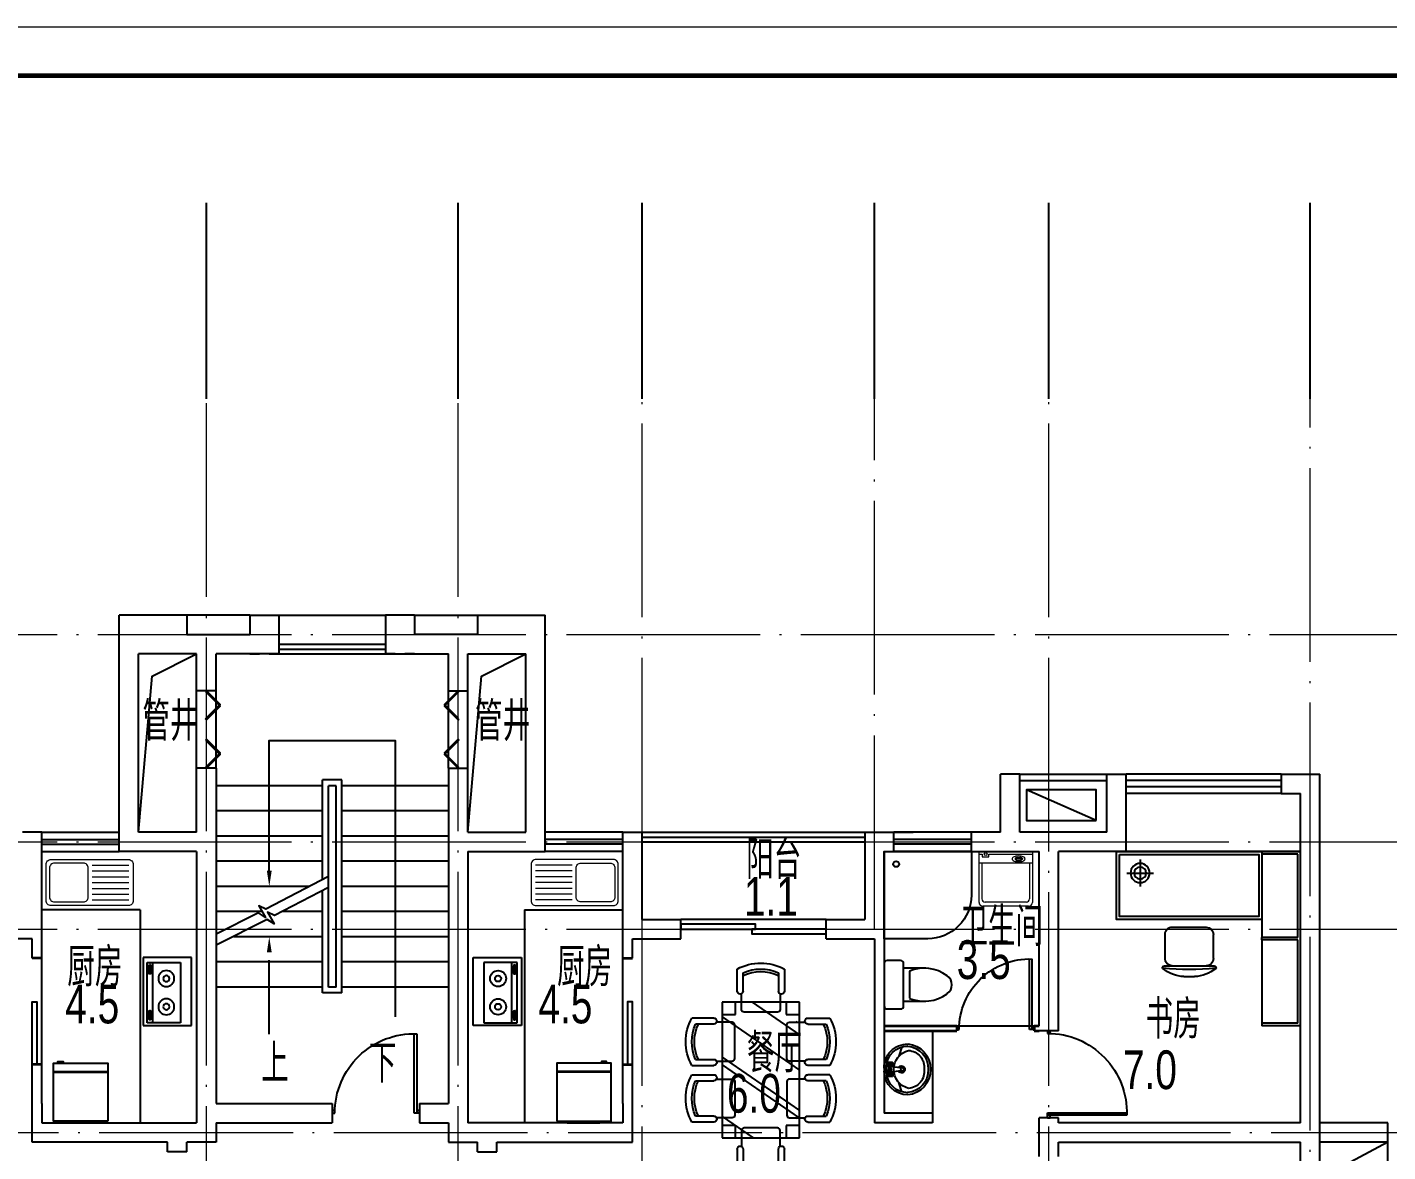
# Model space of a CAD drawing. Extents: x 1332633 to 1595679, y 264824 to 640777.
# Drawn here: x 1354982 to 1369032, y 498985 to 510596 of the extents above; entities that cross this region are included whole.
import ezdxf
from ezdxf.enums import TextEntityAlignment as Align

# ---------------------------------------------------------------- set-up
doc = ezdxf.new("R2010")
doc.units = 0
doc.header["$LTSCALE"] = 1000
doc.header["$MEASUREMENT"] = 0
doc.linetypes.add('DOTE', pattern=[2.42, 2, -0.2, 0.02, -0.2])
doc.layers.get('0').update_dxf_attribs({"linetype": 'CONTINUOUS'})
for name, color, linetype, lineweight in [('_公共_图框', 4, 'CONTINUOUS', 5), ('DOTE', 1, 'DOTE', 13), ('JJ', 8, 'CONTINUOUS', 0), ('WALL', 2, 'CONTINUOUS', 35)]:
    doc.layers.add(name, color=color, linetype=linetype, lineweight=lineweight)
for name, color, linetype in [('A-Balcony(建筑阳台)', 32, 'CONTINUOUS'), ('A-BALCONY_建筑阳台_', 6, 'CONTINUOUS'), ('A-Fur1(建筑厨卫洁具)', 136, 'CONTINUOUS'), ('A-Fur2(建筑家具)', 33, 'CONTINUOUS'), ('A-FUR2_建筑家具_', 33, 'CONTINUOUS'), ('A-FUR2_建筑家具_-RefEdit0', 33, 'CONTINUOUS'), ('A-Ground(室外构件)', 31, 'CONTINUOUS'), ('A-Hz1(房间名称)', 4, 'CONTINUOUS'), ('A-Hz1汉字注明（平、立面、房间名称等）', 7, 'CONTINUOUS'), ('A-Hz3(房间面积)', 2, 'CONTINUOUS'), ('A-STAIR_建筑楼梯_踏步_电梯等_', 25, 'CONTINUOUS'), ('A-Wall(建筑墙)', 255, 'CONTINUOUS'), ('A-WALL_建筑墙_', 255, 'CONTINUOUS'), ('A-WINDOW(建筑门窗)', 4, 'CONTINUOUS'), ('A-WINDOW_建筑门窗_', 4, 'CONTINUOUS'), ('AXIS', 3, 'CONTINUOUS'), ('管井', 5, 'CONTINUOUS')]:
    doc.layers.add(name, color=color, linetype=linetype)
doc.styles.add('DIM', font='txt')
doc.styles.get("Standard").update_dxf_attribs({"font": 'GBENOR', "bigfont": 'GBCBIG'})
doc.styles.add('sunyat', font='3yromanc.shx', dxfattribs={"width": 0.75, "bigfont": '3yhztxt.shx'})
doc.styles.add('SUNYAT1', font='3yromans.shx', dxfattribs={"width": 0.75, "bigfont": '3yhztxt.shx'})
doc.styles.add('图框文字', font='SIMKAI.TTF')

# ---------------------------------------------------------------- blocks, each defined once
blk = doc.blocks.new('DOOR_B01')
for p, q in [((-0.47, 0.895), (-0.47, -0.015)), ((-0.44, -0.015), (-0.44, 0.895)), ((-0.5, 0.015), (-0.47, 0.015)), ((-0.5, -0.015), (-0.5, 0.015)), ((0.47, 0.015), (0.5, 0.015)), ((0.5, 0.015), (0.5, -0.015)), ((-0.5, -0.015), (-0.44, -0.015)), ((0.5, -0.015), (0.47, -0.015))]:
    blk.add_line(p, q)
blk.add_arc((-0.44, -0.015), 0.91, 0, 91.8892)
blk = doc.blocks.new('BX1')
for p, q in [((-356, 663), (344, 663)), ((-356, 653), (344, 653))]:
    blk.add_line(p, q)
for points in [[(344, 21), (-356, 21), (-356, 771), (344, 771)], [(-211, 11), (211, 11), (211, 0), (-211, 0)]]:
    blk.add_lwpolyline(points, close=True)
blk.add_lwpolyline([(-298, 771), (-298, 790), (-232, 790), (-232, 771)])
blk = doc.blocks.new('MQP1')
for p, q in [((0, -350), (0, 350)), ((0, 350), (500, 350)), ((113, 299), (113, -324)), ((456, 299), (113, 299)), ((400, -324), (400, 299)), ((456, -324), (456, 299)), ((500, 350), (500, -350)), ((422, 182), (434, 182)), ((423, 274), (434, 274)), ((432, 257), (432, 193)), ((448, 257), (432, 257)), ((432, 193), (448, 193)), ((448, 193), (448, 257)), ((423, -199), (434, -199)), ((448, -216), (432, -216)), ((432, -216), (432, -280)), ((432, -280), (448, -280)), ((448, -280), (448, -216)), ((500, -350), (0, -350)), ((113, -324), (456, -324)), ((422, -291), (434, -291))]:
    blk.add_line(p, q)
for points in [[(423, 274, 0.259034), (420, 272, 0.076276), (415, 260, 0.036515), (412, 247, 0.026615), (411, 228, 0.026615), (412, 209, 0.036515), (415, 196, 0.076276), (420, 184, 0.259034), (423, 182, 0.078462), (424, 182, 0.056762)], [(434, 274, 0.259034), (430, 272, 0.076276), (425, 260, 0.036515), (423, 247, 0.026615), (422, 228, 0.026615), (423, 209, 0.036515), (425, 196, 0.076276), (430, 184, 0.259034), (434, 182, 0.259034), (437, 184, 0.056762), (441, 193, 0.036515)], [(443, 257, 0.008736), (442, 260, 0.076276), (437, 272, 0.259034), (434, 274, 0.259034)], [(423, -199, 0.259034), (420, -201, 0.076276), (415, -213, 0.036515), (412, -226, 0.026615), (411, -245, 0.026615), (412, -264, 0.036515), (415, -277, 0.076276), (420, -289, 0.259034), (423, -291, 0.078462), (424, -291, 0.056762)], [(434, -199, 0.259034), (430, -201, 0.076276), (425, -213, 0.036515), (423, -226, 0.026615), (422, -245, 0.026615), (423, -264, 0.036515), (425, -277, 0.076276), (430, -289, 0.259034), (434, -291, 0.259034), (437, -289, 0.056762), (441, -280, 0.036515)], [(443, -216, 0.008736), (442, -213, 0.076276), (437, -201, 0.259034), (434, -199, 0.259034)]]:
    blk.add_lwpolyline(points, format="xyb")
for centre, radius in [((259, 134), 82.5), ((259, 134), 31.6), ((259, -158), 82.5), ((259, -158), 31.6)]:
    blk.add_circle(centre, radius)
blk = doc.blocks.new('SINK-3')
for p, q in [((475, 180), (855, 180)), ((475, 120), (855, 120)), ((475, 60), (855, 60)), ((475, 0), (855, 0)), ((475, -60), (855, -60)), ((475, -120), (855, -120)), ((475, -180), (855, -180))]:
    blk.add_line(p, q)
for points in [[(0, -187.5), (0, 187.5, -0.4142136), (50, 237.5), (850, 237.5, -0.4142136), (900, 187.5), (900, -187.5, -0.4142136), (850, -237.5), (50, -237.5, -0.4142136)], [(35, 150), (35, -150, 0.4142136), (85, -200), (385, -200, 0.4142136), (435, -150), (435, 150, 0.4142136), (385, 200), (85, 200, 0.4142136)]]:
    blk.add_lwpolyline(points, format="xyb", close=True)
blk = doc.blocks.new('A$C7D9E0D54')
at = {"layer": 'JJ', "xscale": -1, "rotation": 179.9999999999996}
blk.add_blockref('SINK-3', (0, 237, 200), dxfattribs=at)
blk = doc.blocks.new('DOOR_C14')
for points in [[(-0.489, -0.011), (-0.313, 0.166), (-0.323, 0.177), (-0.5, 0)], [(-0.136, -0.011), (-0.313, 0.166), (-0.302, 0.177), (-0.125, 0)], [(0.136, -0.011), (0.313, 0.166), (0.302, 0.177), (0.125, 0)], [(0.489, -0.011), (0.313, 0.166), (0.323, 0.177), (0.5, 0)]]:
    blk.add_lwpolyline(points, close=True)
blk = doc.blocks.new('A$C3174277A')
at = {"layer": 'A-FUR2_建筑家具_'}
for p, q in [((0, 0), (0, 1800)), ((400, 1800), (0, 1800)), ((27, 913), (27, 1773)), ((27, 1773), (400, 1773)), ((400, 1800), (400, 1773)), ((400, 1773), (400, 913)), ((27, 913), (400, 913)), ((27, 887), (400, 887)), ((27, 27), (27, 887)), ((400, 887), (400, 913)), ((400, 887), (400, 0)), ((0, 0), (400, 0)), ((27, 27), (400, 27))]:
    blk.add_line(p, q, dxfattribs=at)
blk = doc.blocks.new('A$C1AB821B2')
at = {"layer": 'A-FUR2_建筑家具_-RefEdit0'}
for p, q in [((139, 0), (139, 277)), ((0, 139), (277, 139))]:
    blk.add_line(p, q, dxfattribs=at)
for radius in [99.1, 62.3]:
    blk.add_circle((139, 139), radius, dxfattribs=at)
blk = doc.blocks.new('A$C075449E3')
at = {"layer": 'A-FUR2_建筑家具_'}
for p, q in [((111, 494), (111, 1006)), ((186, 1000), (436, 1000)), ((511, 575), (511, 925)), ((0, 695), (0, 805)), ((186, 500), (436, 500))]:
    blk.add_line(p, q, dxfattribs=at)
for points in [[(1291, 0), (1291, 1500), (591, 1500), (591, 0)], [(1261, 30), (1261, 1470), (621, 1470), (621, 30)]]:
    blk.add_lwpolyline(points, close=True, dxfattribs=at)
for centre, radius, start, end in [((351, 794), 351, 139.2735, 178.2349), ((3088, 750), 3015, 174.8023, 185.1977), ((93, 1016), 11.1, 67.33, 139.2735), ((89, 1006), 22.2, 0, 67.33), ((186, 925), 75, 90, 180), ((436, 925), 75, 0, 90), ((351, 706), 351, 181.7651, 220.7265), ((186, 575), 75, 180, 270), ((436, 575), 75, 270, 0), ((93, 484), 11.1, 220.7265, 292.67), ((89, 494), 22.2, 292.67, 0)]:
    blk.add_arc(centre, radius, start, end, dxfattribs=at)
at = {"layer": 'A-FUR2_建筑家具_', "ltscale": 1000000.0, "rotation": 90}
blk.add_blockref('A$C1AB821B2', (1208, 104), dxfattribs=at)
blk = doc.blocks.new('六人餐桌')
at = {"layer": 'A-Fur2(建筑家具)'}
for p, q in [((0, 800), (1400, 800)), ((0, 661), (0, 800)), ((0, 800), (127, 800)), ((0, 0), (0, 800)), ((127, 800), (127, 661)), ((151, 800), (702, 0)), ((200, 771), (207, 763)), ((567, 800), (1118, 0)), ((645, 800), (1196, 0)), ((1179, 800), (1400, 478)), ((1200, 771), (1193, 763)), ((1273, 661), (1273, 800)), ((1273, 800), (1400, 800)), ((1400, 800), (1400, 661)), ((1400, 800), (1400, 0)), ((127, 661), (0, 661)), ((0, 607), (7, 600)), ((1400, 661), (1273, 661)), ((1400, 607), (1393, 600)), ((0, 489), (337, 0)), ((0, 0), (0, 139)), ((0, 139), (127, 139)), ((1400, 0), (0, 0)), ((127, 0), (0, 0)), ((127, 139), (127, 0)), ((200, 29), (207, 37)), ((1200, 29), (1193, 37)), ((1273, 0), (1273, 139)), ((1273, 139), (1400, 139)), ((1400, 0), (1273, 0)), ((1400, 139), (1400, 0))]:
    blk.add_line(p, q, dxfattribs=at)
for points in [[(163, 886), (163, 1113)], [(225, 886), (225, 1074)], [(590, 1075), (590, 886)], [(652, 1113), (652, 886)], [(748, 1113), (748, 886)], [(810, 1075), (810, 886)], [(1175, 886), (1175, 1074)], [(1237, 886), (1237, 1113)], [(-116, 644), (-343, 644)], [(-116, 582), (-304, 582)], [(1516, 644), (1743, 644)], [(1516, 582), (1704, 582)], [(-343, 156), (-116, 156)], [(-304, 218), (-116, 218)], [(1704, 218), (1516, 218)], [(1743, 156), (1516, 156)], [(163, -86), (163, -313)], [(225, -86), (225, -274)], [(590, -275), (590, -86)], [(652, -313), (652, -86)], [(748, -313), (748, -86)], [(810, -275), (810, -86)], [(1175, -86), (1175, -274)], [(1237, -86), (1237, -313)]]:
    blk.add_lwpolyline(points, dxfattribs=at)
for points in [[(607, 858), (607, 695, -0.414214), (581, 669), (234, 669, -0.414214), (207, 695), (207, 858)], [(793, 858), (793, 695, 0.414214), (819, 669), (1166, 669, 0.414214), (1193, 695), (1193, 858)], [(-88, 200), (75, 200, 0.414214), (102, 227), (102, 573, 0.414214), (75, 600), (-88, 600)], [(1488, 200), (1325, 200, -0.414214), (1298, 227), (1298, 573, -0.414214), (1325, 600), (1488, 600)], [(607, -58), (607, 105, 0.414214), (581, 131), (234, 131, 0.414214), (207, 105), (207, -58)], [(793, -58), (793, 105, -0.414214), (819, 131), (1166, 131, -0.414214), (1193, 105), (1193, -58)]]:
    blk.add_lwpolyline(points, format="xyb", dxfattribs=at)
for centre, radius, start, end in [((408, 662), 513, 61.583, 118.5179), ((992, 662), 513, 61.4821, 118.417), ((408, 662), 451, 66.2018, 113.9086), ((408, 662), 424, 64.6023, 115.5165), ((992, 662), 451, 66.0914, 113.7982), ((992, 662), 424, 64.4835, 115.3977), ((194, 886), 31.1, 180, 0), ((621, 886), 31.1, 180, 0), ((779, 886), 31.1, 180, 0), ((1206, 886), 31.1, 180, 0), ((108, 400), 513, 151.4821, 208.417), ((108, 400), 451, 156.0914, 203.7982), ((108, 400), 424, 154.4835, 205.3977), ((-116, 613), 31.1, 270, 90), ((1516, 613), 31.1, 90, 270), ((1292, 400), 424, 334.6023, 25.5165), ((1292, 400), 451, 336.2018, 23.9086), ((1292, 400), 513, 331.583, 28.5179), ((-116, 187), 31.1, 270, 90), ((1516, 187), 31.1, 90, 270), ((194, -86), 31.1, 0, 180), ((621, -86), 31.1, 0, 180), ((779, -86), 31.1, 0, 180), ((1206, -86), 31.1, 0, 180), ((408, 138), 424, 244.4835, 295.3977), ((408, 138), 451, 246.0914, 293.7982), ((992, 138), 424, 244.6023, 295.5165), ((992, 138), 451, 246.2018, 293.9086), ((408, 138), 513, 241.4821, 298.417), ((992, 138), 513, 241.583, 298.5179)]:
    blk.add_arc(centre, radius, start, end, dxfattribs=at)
blk = doc.blocks.new('TO2')
for p, q in [((-162, 236), (-131, 140)), ((-66, 52), (-50, 55)), ((-50, 48), (-66, 52)), ((-57, 70), (-45, 60)), ((-50, 55), (-57, 70)), ((-50, 48), (-57, 34)), ((-45, 44), (-57, 34)), ((-45, 60), (-38, 74)), ((-38, 29), (-45, 44)), ((-38, 74), (-38, 58)), ((-22, 62), (-38, 58)), ((-22, 42), (-38, 45)), ((-38, 29), (-38, 45)), ((-22, 62), (-35, 52)), ((-22, 42), (-35, 52)), ((-162, -228), (-131, -132)), ((-77, -20), (-80, -20)), ((-50, -41), (-66, -44)), ((-50, -48), (-66, -44)), ((-50, -41), (-57, -26)), ((-45, -36), (-57, -26)), ((-50, -48), (-57, -62)), ((-57, -62), (-45, -52)), ((-38, -22), (-45, -36)), ((-45, -52), (-38, -67)), ((-38, -22), (-38, -38)), ((-22, -34), (-38, -38)), ((-22, -54), (-38, -51)), ((-38, -67), (-38, -51)), ((-22, -34), (-35, -44)), ((-22, -54), (-35, -44))]:
    blk.add_line(p, q)
for points in [[(-152, 5), (-152, 19), (-45, 31)], [(-152, 3), (-152, -12), (-80, -20)], [(-77, -20), (-45, -23)]]:
    blk.add_lwpolyline(points)
for points in [[(-77, 27), (-71, 32), (-69, 34), (-69, 69, -0.397649), (-63, 75), (-25, 75, -0.448114), (-19, 69), (-19, 4)], [(-77, -20), (-71, -24), (-69, -26), (-69, -61, 0.397649), (-63, -68), (-25, -68, 0.448114), (-19, -62), (-19, 4)]]:
    blk.add_lwpolyline(points, format="xyb")
for points in [[(-66, 52), (-57, 34), (-38, 29), (-22, 42), (-22, 62), (-38, 74), (-57, 70)], [(-66, -44), (-57, -26), (-38, -22), (-22, -34), (-22, -54), (-38, -67), (-57, -62)]]:
    blk.add_lwpolyline(points, close=True)
for centre, radius in [((-43, 4), 11.1), ((-43, 52), 4.1), ((-43, -44), 4.1)]:
    blk.add_circle(centre, radius)
for centre, radius, start, end in [((-202, 14), 254, 94.668, 182.2445), ((-202, 14), 231, 94.668, 182.2445), ((-217, 24), 176, 94.3056, 186.3213), ((-282, 3), 204, 0.3156, 75.2808), ((-223, 22), 244, 358.482, 89.9831), ((-223, 22), 222, 2.2184, 89.9831), ((-202, -6), 254, 177.7555, 265.332), ((-202, -6), 231, 177.7555, 265.332), ((-217, -17), 176, 173.6787, 265.6944), ((-282, 5), 204, 284.7192, 359.6844), ((-158, 4), 35.5, 29.9432, 329.1629), ((-158, 4), 20.3, 52.3819, 308.4597), ((-403, 3), 403, 355.2019, 4.0377), ((277, 1), 256, 176.6011, 183.7052), ((-223, -15), 244, 270.0169, 359.8405), ((-223, -15), 222, 270.0169, 355.8617)]:
    blk.add_arc(centre, radius, start, end)
blk = doc.blocks.new('A$C4CE9686B')
at = {"layer": 'JJ'}
for p, q in [((0, 552), (0, 0)), ((0, 552), (525, 552)), ((29, 552), (29, 101)), ((71, 448), (79, 448)), ((77, 435), (77, 383)), ((91, 435), (77, 435)), ((91, 383), (91, 435)), ((116, 0), (116, 552)), ((116, 522), (489, 522)), ((521, 490), (521, 62)), ((565, 512), (565, 40)), ((70, 374), (79, 375)), ((77, 383), (91, 383)), ((525, 0), (0, 0)), ((53, 101), (28, 101)), ((28, 34), (53, 34)), ((29, 34), (29, 0)), ((53, 34), (53, 101)), ((116, 30), (489, 30))]:
    blk.add_line(p, q, dxfattribs=at)
blk.add_lwpolyline([(76, 343, 0.185158), (86, 347, 0.102042), (98, 362, 0.060862), (104, 382, 0.047173), (107, 409, 0.047173), (104, 436, 0.060862), (98, 456, 0.102042), (86, 472, 0.185158), (76, 476, 0.185158), (66, 472, 0.102042), (54, 456, 0.060862), (48, 436, 0.047173), (45, 409, 0.047173), (48, 382, 0.060862), (54, 362, 0.102042), (66, 347, 0.185158)], format="xyb", close=True, dxfattribs=at)
for points in [[(71, 448, 0.259034), (68, 446, 0.076276), (64, 437, 0.036515), (62, 426, 0.026615), (61, 411, 0.026615), (62, 396, 0.036515), (64, 385, 0.076276), (68, 376, 0.259034), (71, 375, 0.078462), (72, 375, 0.056762)], [(79, 448, 0.259034), (76, 446, 0.076276), (73, 437, 0.036515), (71, 426, 0.026615), (70, 411, 0.026615), (71, 396, 0.036515), (73, 385, 0.076276), (76, 376, 0.259034), (79, 375, 0.259034), (82, 376, 0.056762), (85, 383, 0.036515)], [(87, 435, 0.008736), (86, 437, 0.076276), (82, 446, 0.259034), (79, 448, 0.259034)]]:
    blk.add_lwpolyline(points, format="xyb", dxfattribs=at)
blk.add_circle((28, 69), 14, dxfattribs=at)
for centre, radius, start, end in [((489, 490), 32, 0, 90), ((525, 512), 40, 0, 90), ((489, 62), 32, 270, 360), ((525, 40), 40, 270, 0)]:
    blk.add_arc(centre, radius, start, end, dxfattribs=at)
at = {"layer": 'JJ', "width": 0.8, "flags": 9}
for tag in ['YSIZE', 'XSIZE']:
    blk.add_attdef(tag, (0, 276), '', height=0.4, rotation=90, dxfattribs=at)
blk = doc.blocks.new('A$C753116E8')
at = {"layer": 'JJ'}
blk.add_blockref('A$C4CE9686B', (0, 0), dxfattribs=at)
blk = doc.blocks.new('A$C3372732A')
at = {"layer": '管井', "color": 1}
blk.add_blockref('A$C753116E8', (0, 0), dxfattribs=at)
blk = doc.blocks.new('坐便器1')
at = {"layer": 'A-Fur1(建筑厨卫洁具)'}
for p, q in [((220, 0), (-220, 0)), ((-250, -30), (-250, -170)), ((250, -170), (250, -30)), ((-220, -200), (220, -200)), ((-170, -200), (-170, -430)), ((140, -260), (-140, -260)), ((170, -430), (170, -200))]:
    blk.add_line(p, q, dxfattribs=at)
for centre, radius, start, end in [((-220, -30), 30, 90, 180), ((220, -30), 30, 0, 90), ((-220, -170), 30, 180, 270), ((227, -413), 398, 157.4505, 216.6381), ((-227, -413), 398, 323.3619, 22.5495), ((220, -170), 30, 270, 0), ((0, -590), 110, 213.4509, 326.5491)]:
    blk.add_arc(centre, radius, start, end, dxfattribs=at)
blk = doc.blocks.new('E103')
at = {"layer": 'A-Fur1(建筑厨卫洁具)', "rotation": 180}
blk.add_blockref('坐便器1', (1004, -576), dxfattribs=at)
blk = doc.blocks.new('淋浴')
at = {"layer": 'A-Fur1(建筑厨卫洁具)'}
blk.add_lwpolyline([(-900, -450), (-900, 0), (0, 0), (0, -900), (-450, -900, -0.414214)], format="xyb", close=True, dxfattribs=at)
blk.add_circle((-129, -123), 30, dxfattribs=at)
blk = doc.blocks.new('DOOR_A01')
for points in [[(0.0125, 0), (0.0125, 1), (-0.5, 1), (-0.5, 0)], [(-0.0125, 0), (-0.0125, -1), (0.5, -1), (0.5, 0)]]:
    blk.add_lwpolyline(points, close=True)
blk = doc.blocks.new('A$C79D20D74')
at = {"layer": 'A-Ground(室外构件)'}
blk.add_line((0, 720), (315, 0), dxfattribs=at)
blk.add_lwpolyline([(0, 720), (315, 720), (315, 0), (0, 0)], close=True, dxfattribs=at)
blk = doc.blocks.new('vvxv')
at = {"layer": '_公共_图框'}
blk.add_lwpolyline([(-63000, 0), (0, 0), (0, 29700), (-63000, 29700)], close=True, dxfattribs=at)
at = {"layer": '_公共_图框', "const_width": 50}
blk.add_lwpolyline([(-61750, 500), (-500, 500), (-500, 29200), (-61750, 29200)], close=True, dxfattribs=at)
at = {"layer": '_公共_图框', "style": '图框文字'}
for tag, height, p in [('建设单位', 250, (-2500, 19150)), ('合作单位', 250, (-2527, 16842)), ('项目名称', 250, (-2500, 15150)), ('项目编号', 250, (-2500, 13150)), ('建筑', 175, (-1300, 2800)), ('方案深化', 175, (-1300, 2450)), ('1:100', 175, (-1300, 2100)), ('20090705', 175, (-1300, 1750)), ('图号', 175, (-1300, 1225))]:
    blk.add_attdef(tag, text='', height=height, dxfattribs=at).set_placement(p, align=Align.MIDDLE_CENTER)

msp = doc.modelspace()

# ---------------------------------------------------------------- linework, layer by layer
at = {"layer": 'A-Balcony(建筑阳台)'}
for p, q in [((1369032, 499285), (1368332, 499285)), ((1369032, 499085), (1368332, 499085))]:
    msp.add_line(p, q, dxfattribs=at)
msp.add_lwpolyline([(1369032, 499085), (1368550, 498825), (1368332, 496885)], dxfattribs=at)
at = {"layer": 'A-BALCONY_建筑阳台_'}
for p, q in [((1361332, 502285, 0), (1363632, 502285)), ((1361332, 502235, 0), (1363632, 502235)), ((1361332, 502185, 0), (1363632, 502185))]:
    msp.add_line(p, q, dxfattribs=at)
at = {"layer": 'A-Fur1(建筑厨卫洁具)'}
for p, q in [((1356148, 501485), (1355132, 501485, 0)), ((1356148, 501485), (1356148, 499285)), ((1360117, 501485), (1361132, 501485, 0)), ((1360117, 501485), (1360117, 499285)), ((1364332, 500235), (1364332, 499385))]:
    msp.add_line(p, q, dxfattribs=at)
at = {"layer": 'A-Ground(室外构件)'}
for p, q in [((1365232, 502885), (1366132, 502885)), ((1365232, 502818), (1366132, 502818))]:
    msp.add_line(p, q, dxfattribs=at)
at = {"layer": 'A-STAIR_建筑楼梯_踏步_电梯等_', "ltscale": 0.08}
for p, q in [((1358032, 502765, 0), (1356932, 502765, 0)), ((1358232, 502825, 0), (1358032, 502825, 0)), ((1358032, 501798, 0), (1358032, 502825, 0)), ((1358172, 502765, 0), (1358092, 502765, 0)), ((1358092, 500685, 0), (1358092, 502765, 0)), ((1358172, 500685, 0), (1358172, 502765, 0)), ((1358232, 500625, 0), (1358232, 502825, 0)), ((1359332, 502765, 0), (1358232, 502765, 0)), ((1358032, 502505, 0), (1356932, 502505, 0)), ((1359332, 502505, 0), (1358232, 502505, 0)), ((1358032, 502245, 0), (1356932, 502245, 0)), ((1359332, 502245, 0), (1358232, 502245, 0)), ((1358032, 501985, 0), (1356932, 501985, 0)), ((1359332, 501985, 0), (1358232, 501985, 0)), ((1357893, 501725, 0), (1356932, 501725, 0)), ((1358032, 500625, 0), (1358032, 501684, 0)), ((1359332, 501725, 0), (1358232, 501725, 0)), ((1357408, 501465, 0), (1356932, 501465, 0)), ((1358032, 501465, 0), (1357613, 501465, 0)), ((1359332, 501465, 0), (1358232, 501465, 0)), ((1358032, 501205, 0), (1357115, 501205, 0)), ((1359332, 501205, 0), (1358232, 501205, 0)), ((1358032, 500945, 0), (1356932, 500945, 0)), ((1358032, 500945, 0), (1356932, 500945, 0)), ((1359332, 500945, 0), (1358232, 500945, 0)), ((1359332, 500945, 0), (1358232, 500945, 0)), ((1358032, 500685, 0), (1356932, 500685, 0)), ((1358232, 500625, 0), (1358032, 500625, 0)), ((1358172, 500685, 0), (1358092, 500685, 0)), ((1359332, 500685, 0), (1358232, 500685, 0)), ((1359332, 500685, 0), (1358232, 500685, 0))]:
    msp.add_line(p, q, dxfattribs=at)
at = {"layer": 'A-STAIR_建筑楼梯_踏步_电梯等_'}
msp.add_line((1357482, 500198, 0), (1357482, 500964, 0), dxfattribs=at)
at = {"layer": 'A-STAIR_建筑楼梯_踏步_电梯等_', "elevation": 0}
for points in [[(1356132, 502286), (1356273, 503896), (1356732, 504125)], [(1359532, 502286), (1359673, 503896), (1360132, 504125)], [(1357482, 501799), (1357482, 503233), (1358782, 503233), (1358782, 500378)], [(1358092, 501829), (1357445, 501491), (1357373, 501525), (1357443, 501405), (1357370, 501452), (1356932, 501232)], [(1358092, 501715), (1357535, 501425), (1357463, 501459), (1357533, 501338), (1357460, 501385), (1356932, 501118)]]:
    msp.add_lwpolyline(points, dxfattribs=at)
for points in [[(1357482, 501886, 50, 0, 0), (1357482, 501725, 0, 0, 0)], [(1357482, 501044, 50, 0, 0), (1357482, 501205, 0, 0, 0)]]:
    msp.add_lwpolyline(points, format="xyseb", dxfattribs=at)
at = {"layer": 'A-Wall(建筑墙)'}
for p, q in [((1355932, 502085, 0), (1355932, 504525)), ((1356632, 504525), (1355932, 504525)), ((1356632, 504525), (1356632, 504325)), ((1357282, 504525), (1357282, 504325)), ((1357282, 504525), (1357582, 504525)), ((1357582, 504525), (1357582, 504125)), ((1358682, 504525), (1358682, 504125)), ((1358982, 504525), (1358682, 504525)), ((1358982, 504525), (1358982, 504325)), ((1359632, 504525), (1360332, 504525)), ((1359632, 504525), (1359632, 504325)), ((1360332, 502085), (1360332, 504525)), ((1356632, 504325), (1357282, 504325)), ((1359632, 504325), (1358982, 504325)), ((1356132, 502285), (1356132, 504125)), ((1356732, 504125), (1356132, 504125)), ((1356732, 503745, 0), (1356732, 504125)), ((1356932, 503745, 0), (1356932, 504125)), ((1357582, 504125), (1356932, 504125)), ((1357282, 504125), (1357382, 504125)), ((1357482, 504125), (1357582, 504125)), ((1358682, 504125), (1359332, 504125)), ((1358782, 504125), (1358682, 504125)), ((1358982, 504125), (1358882, 504125)), ((1359332, 503745, 0), (1359332, 504125)), ((1359532, 503745, 0), (1359532, 504125)), ((1359532, 504125), (1360132, 504125)), ((1360132, 502285, 0), (1360132, 504125)), ((1356932, 503745, 0), (1356932, 503966, 0)), ((1359332, 503745, 0), (1359332, 503966, 0)), ((1356932, 503745, 0), (1356732, 503745, 0)), ((1359332, 503745, 0), (1359532, 503745, 0)), ((1356732, 502285), (1356732, 502945, 0)), ((1356932, 502945, 0), (1356732, 502945, 0)), ((1359332, 502945, 0), (1359532, 502945, 0)), ((1359532, 502285), (1359532, 502945, 0)), ((1365032, 502285), (1365032, 502885)), ((1365232, 502885), (1365032, 502885)), ((1365232, 502285), (1365232, 502885)), ((1366132, 502285), (1366132, 502885)), ((1366132, 502885), (1366332, 502885)), ((1366332, 502085), (1366332, 502885)), ((1367932, 502885), (1368332, 502885)), ((1356732, 502765, 0), (1356732, 502765, 0)), ((1359532, 502765, 0), (1359532, 502765, 0)), ((1365032, 502285), (1364732, 502285)), ((1366132, 502285), (1365232, 502285))]:
    msp.add_line(p, q, dxfattribs=at)
at = {"layer": 'A-WALL_建筑墙_'}
for p, q in [((1356932, 502945, 0), (1356932, 499485, 0)), ((1359332, 502945, 0), (1359332, 499485, 0)), ((1367932, 502885), (1367932, 502685)), ((1368332, 498785), (1368332, 502885)), ((1367932, 502685), (1368132, 502685)), ((1368132, 499285), (1368132, 502685)), ((1355132, 502285, 0), (1354932, 502285, 0)), ((1355132, 502085, 0), (1355132, 502285, 0)), ((1356732, 502285), (1356132, 502285)), ((1359532, 502285), (1360132, 502285)), ((1361132, 502285, 0), (1361332, 502285, 0)), ((1361132, 502085, 0), (1361132, 502285, 0)), ((1361332, 501385, 0), (1361332, 502285, 0)), ((1363632, 502285), (1364132, 502285)), ((1363632, 502285), (1363632, 501385)), ((1363932, 502085), (1363932, 502285)), ((1364732, 502085), (1364732, 502285)), ((1355132, 502085, 0), (1355132, 502085, 0)), ((1355132, 500985, 0), (1355132, 502085, 0)), ((1356732, 502085), (1355932, 502085)), ((1356732, 502085), (1356732, 499285, 0)), ((1359532, 502085), (1360332, 502085)), ((1359532, 502085), (1359532, 499285, 0)), ((1361132, 502085, 0), (1361132, 502085, 0)), ((1361132, 500985, 0), (1361132, 502085, 0)), ((1363832, 502085), (1364132, 502085)), ((1363832, 502085), (1363832, 499385)), ((1364732, 502085), (1365432, 502085)), ((1365432, 500285), (1365432, 502085)), ((1365632, 500235), (1365632, 502085)), ((1366332, 502085), (1365632, 502085)), ((1361332, 501385, 0), (1361733, 501385)), ((1361733, 501185), (1361733, 501385)), ((1363233, 501385), (1363632, 501385)), ((1363233, 501185), (1363233, 501385)), ((1355032, 501185, 0), (1354532, 501185)), ((1355032, 500985, 0), (1355032, 501185, 0)), ((1361232, 501185, 0), (1361733, 501185)), ((1361232, 500985, 0), (1361232, 501185, 0)), ((1363233, 501185), (1363732, 501185)), ((1363732, 501185), (1363732, 499285)), ((1365632, 500235), (1365432, 500235)), ((1355032, 499085, 0), (1355032, 499885, 0)), ((1355132, 499485, 0), (1355132, 499885, 0)), ((1361132, 499485, 0), (1361132, 499885, 0)), ((1361232, 499085, 0), (1361232, 499885, 0)), ((1355132, 499485, 0), (1355132, 499285, 0)), ((1356932, 499485, 0), (1358132, 499485, 0)), ((1358132, 499485, 0), (1358132, 499285, 0)), ((1359032, 499485, 0), (1359332, 499485)), ((1359032, 499485, 0), (1359032, 499285, 0)), ((1361132, 499485, 0), (1361132, 499285, 0)), ((1364332, 499385), (1363832, 499385)), ((1364332, 499385), (1364332, 499285)), ((1355132, 499285, 0), (1356732, 499285)), ((1356932, 499285, 0), (1358132, 499285, 0)), ((1356932, 499285), (1356932, 499085, 0)), ((1359032, 499285, 0), (1359332, 499285)), ((1359332, 499285), (1359332, 499085, 0)), ((1361132, 499285, 0), (1359532, 499285)), ((1364332, 499285), (1363732, 499285)), ((1365432, 498935), (1365432, 499335)), ((1365632, 499335), (1365432, 499335)), ((1365632, 499285), (1365632, 499335)), ((1368132, 499285), (1365632, 499285)), ((1369032, 495085), (1369032, 499285)), ((1356432, 499085), (1355032, 499085, 0)), ((1356432, 498985), (1356432, 499085)), ((1356632, 498985), (1356632, 499085)), ((1356932, 499085, 0), (1356632, 499085)), ((1359332, 499085, 0), (1359633, 499085)), ((1359633, 498985), (1359633, 499085)), ((1359833, 498985), (1359833, 499085)), ((1359833, 499085), (1361232, 499085, 0)), ((1365632, 499085), (1368132, 499085)), ((1365632, 498935), (1365632, 499085)), ((1368132, 498785), (1368132, 499085)), ((1356632, 498985), (1356432, 498985)), ((1359633, 498985), (1359833, 498985))]:
    msp.add_line(p, q, dxfattribs=at)
at = {"layer": 'A-WINDOW(建筑门窗)', "extrusion": (0, 0, -1)}
for p, q in [((1357282, 504525), (1356632, 504525)), ((1357582, 504525), (1358682, 504525)), ((1358982, 504525), (1359632, 504525)), ((1357582, 504225), (1358682, 504225)), ((1357582, 504175), (1358682, 504175)), ((1357582, 504125), (1358682, 504125))]:
    msp.add_line(p, q, dxfattribs=at)
at = {"layer": 'A-WINDOW(建筑门窗)'}
for p, q in [((1356732, 502945, 0), (1356732, 503745, 0)), ((1356932, 502945, 0), (1356932, 503745, 0)), ((1359332, 502945, 0), (1359332, 503745, 0)), ((1359532, 502945, 0), (1359532, 503745, 0)), ((1367932, 502885), (1366332, 502885)), ((1367932, 502818), (1366332, 502818)), ((1367932, 502752), (1366332, 502752)), ((1367932, 502685), (1366332, 502685)), ((1355132, 502285, 0), (1355932, 502285)), ((1355132, 502210, 0), (1355932, 502210)), ((1355132, 502160, 0), (1355932, 502160)), ((1361132, 502285, 0), (1360332, 502285)), ((1361132, 502210, 0), (1360332, 502210)), ((1361132, 502160, 0), (1360332, 502160)), ((1364732, 502285), (1363932, 502285)), ((1364732, 502210), (1363932, 502210)), ((1364732, 502160), (1363932, 502160)), ((1355132, 502085, 0), (1355932, 502085)), ((1361132, 502085, 0), (1360332, 502085)), ((1364732, 502085), (1363932, 502085)), ((1368032, 502085), (1366332, 502085)), ((1368132, 502085), (1366732, 502085)), ((1363233, 501385), (1361733, 501385)), ((1364582, 500285), (1365382, 500285))]:
    msp.add_line(p, q, dxfattribs=at)
at = {"layer": 'A-WINDOW_建筑门窗_'}
for p, q in [((1355132, 499885, 0), (1355132, 500985, 0)), ((1361132, 499885, 0), (1361132, 500985, 0))]:
    msp.add_line(p, q, dxfattribs=at)
at = {"layer": 'A-WINDOW_建筑门窗_', "elevation": 0}
for points in [[(1355082, 499885), (1355032, 499885), (1355032, 500535), (1355082, 500535)], [(1361182, 499885), (1361232, 499885), (1361232, 500535), (1361182, 500535)]]:
    msp.add_lwpolyline(points, close=True, dxfattribs=at)
at = {"layer": 'AXIS'}
for p, q in [((1356832, 506759), (1356832, 508784)), ((1359432, 506759), (1359432, 508784)), ((1361332, 506759), (1361332, 508784)), ((1363732, 506759), (1363732, 508784)), ((1365532, 506759), (1365532, 508784)), ((1368232, 506759), (1368232, 508784))]:
    msp.add_line(p, q, dxfattribs=at)
at = {"layer": 'DOTE'}
for p, q in [((1356832, 495035), (1356832, 507019)), ((1359432, 495035), (1359432, 507019)), ((1361332, 489985), (1361332, 507019)), ((1363732, 501285), (1363732, 507019)), ((1365532, 489985), (1365532, 507019)), ((1368232, 496785), (1368232, 507019)), ((1346032, 504325), (1393109, 504325)), ((1346032, 502185), (1393109, 502185)), ((1346032, 501285), (1393109, 501285)), ((1346047, 499185), (1393123, 499185))]:
    msp.add_line(p, q, dxfattribs=at)
at = {"layer": 'WALL'}
for p, q in [((1355132, 500985, 0), (1355032, 500985, 0)), ((1361132, 500985, 0), (1361232, 500985, 0)), ((1364582, 500285), (1364582, 500235)), ((1365382, 500285), (1365382, 500235)), ((1355132, 499885, 0), (1355032, 499885, 0)), ((1361132, 499885, 0), (1361232, 499885, 0))]:
    msp.add_line(p, q, dxfattribs=at)
at = {"layer": 'WALL', "ltscale": 0.08}
for p, q in [((1363832, 500285), (1364582, 500285)), ((1363832, 500235), (1364582, 500235)), ((1365382, 500285), (1365432, 500285)), ((1365382, 500235), (1365432, 500235))]:
    msp.add_line(p, q, dxfattribs=at)

# ---------------------------------------------------------------- block references
msp.add_blockref('vvxv', (1401833, 480896))
at = {"layer": 'A-Fur1(建筑厨卫洁具)'}
for name, p, rotation in [('淋浴', (1363832, 502085), 90), ('A$C3372732A', (1364811, 502085), 270), ('A$C7D9E0D54', (1361086, 502002, 0), 180)]:
    msp.add_blockref(name, p, dxfattribs=dict(at, rotation=rotation))
at = {"layer": 'A-Fur1(建筑厨卫洁具)', "xscale": -1}
for name, p, rotation in [('A$C7D9E0D54', (1355178, 502002, 0), 180), ('TO2', (1363853, 499832), 359.9869074610625)]:
    msp.add_blockref(name, p, dxfattribs=dict(at, rotation=rotation))
msp.add_blockref('MQP1', (1356678, 500640), dxfattribs=at)
at = {"layer": 'A-Fur1(建筑厨卫洁具)'}
msp.add_blockref('MQP1', (1359586, 500640), dxfattribs=at)
ref = msp.add_blockref('E103', (1364408, 501714), dxfattribs=dict(at, rotation=270))
ref.add_attrib('SN TY UN', '座式便器**套', (1363841, 500734), dxfattribs={"layer": '0', "height": 0.01, "rotation": 90, "style": 'DIM'})
ref.add_attrib('XYVALUE', '(500 715)', (1363841, 500734), dxfattribs={"layer": '0', "height": 0.01, "rotation": 90, "style": 'DIM'})
at = {"layer": 'A-Fur1(建筑厨卫洁具)', "yscale": 0.7999999998137355, "zscale": 0.8}
for p, xscale in [((1355538, 499285), 0.7999999998137355), ((1360726, 499285), -0.7999999998137355)]:
    msp.add_blockref('BX1', p, dxfattribs=dict(at, xscale=xscale))
at = {"layer": 'A-FUR2_建筑家具_', "xscale": -1}
for name, p, rotation in [('A$C075449E3', (1366232, 500794), 270), ('六人餐桌', (1362958, 500529), 90)]:
    msp.add_blockref(name, p, dxfattribs=dict(at, rotation=rotation))
msp.add_blockref('A$C3174277A', (1368132, 500285), dxfattribs=at)
at = {"layer": 'A-Ground(室外构件)', "xscale": -1, "rotation": 270}
msp.add_blockref('A$C79D20D74', (1365301, 502407), dxfattribs=at)
at = {"layer": 'A-WINDOW(建筑门窗)'}
for name, p, xscale, yscale, zscale, rotation in [('DOOR_C14', (1356832, 503345, 0), 800, 800, 800, 270), ('DOOR_C14', (1359432, 503345, 0), -800, 800, 800, 90), ('DOOR_B01', (1364982, 500260), 800, -800, 800, 180), ('DOOR_B01', (1358582, 499399, 0), 900, -900, 900, 180), ('DOOR_B01', (1365532, 499785), 899.9999999995343, -899.9999999995343, 899.9999999995924, 89.99999999994068)]:
    msp.add_blockref(name, p, dxfattribs=dict(at, xscale=xscale, yscale=yscale, zscale=zscale, rotation=rotation))
at = {"layer": 'A-WINDOW(建筑门窗)', "xscale": 1500, "yscale": 50, "zscale": 1500}
msp.add_blockref('DOOR_A01', (1362483, 501285), dxfattribs=at)

# ---------------------------------------------------------------- texts
at = {"layer": 'A-Hz1(房间名称)', "style": 'SUNYAT1', "width": 0.75}
for s, p in [('管井', (1356171, 503229, -2323)), ('管井', (1359606, 503229, -2323)), ('阳台 ', (1362406, 501800)), ('卫生间', (1364618, 501108)), ('厨房', (1355396, 500692)), ('厨房', (1360454, 500692)), ('书房', (1366532, 500153)), ('餐厅', (1362414, 499804))]:
    msp.add_text(s, height=400, dxfattribs=at).set_placement(p)
at = {"layer": 'A-Hz1汉字注明（平、立面、房间名称等）', "style": 'sunyat', "width": 0.75}
for s, p in [('上', (1357398, 499697)), ('下', (1358509, 499697, 0))]:
    msp.add_text(s, height=400, dxfattribs=at).set_placement(p)
at = {"layer": 'A-Hz3(房间面积)', "style": 'SUNYAT1', "width": 0.75}
for s, p in [('1.1', (1362384, 501422)), ('3.5', (1364581, 500769)), ('4.5', (1355375, 500311)), ('4.5', (1360261, 500311)), ('7.0', (1366297, 499632)), ('6.0', (1362208, 499389))]:
    msp.add_text(s, height=400, dxfattribs=at).set_placement(p)

doc.saveas('drawing.dxf')
